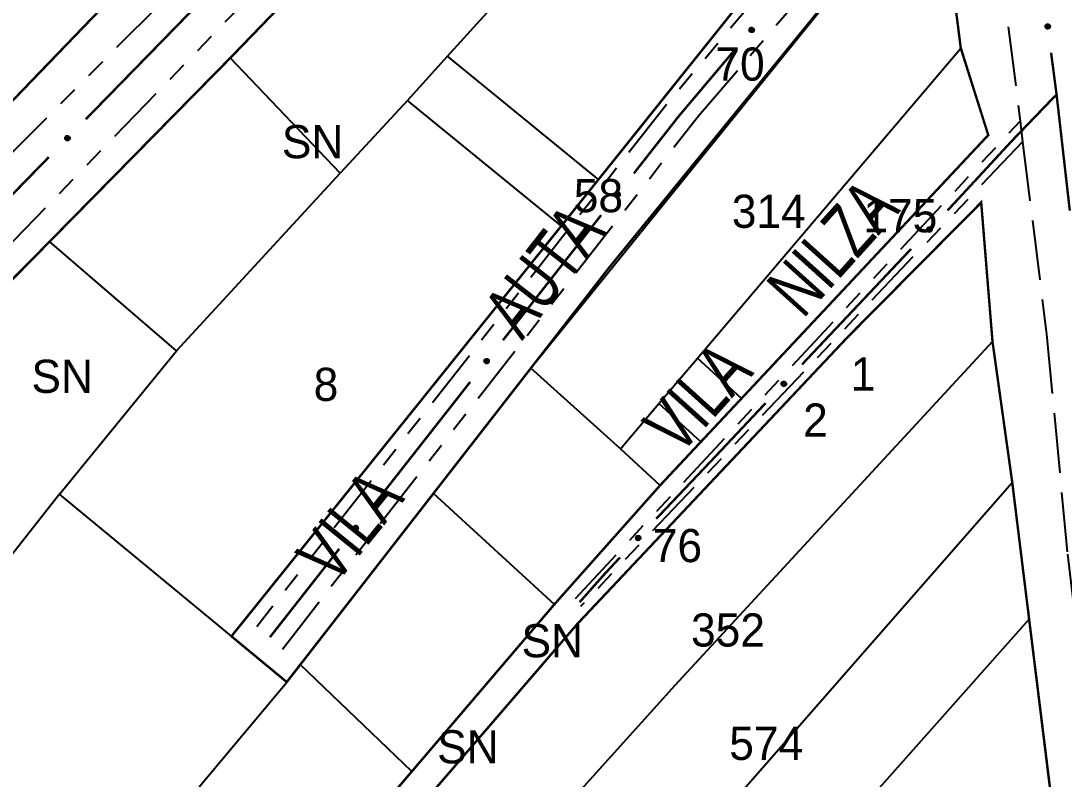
# Model space of a CAD drawing. Extents: x 203555 to 204724, y 4873703 to 4874787.
# Drawn here: x 203981.5 to 204060.2, y 4874206.6 to 4874263.8 of the extents above; entities that cross this region are included whole.
import ezdxf
from ezdxf.enums import TextEntityAlignment as Align

# ---------------------------------------------------------------- set-up
doc = ezdxf.new("R2010")
doc.units = 0
doc.header["$LTSCALE"] = 1.5
doc.header["$MEASUREMENT"] = 0
doc.linetypes.add('TRACO_11', pattern=[8, 3, -1, 3, -1])
doc.linetypes.add('TRACO_25', pattern=[8, 3, -1, 1, -1, 1, -1])
for name, color, linetype in [('CD_MALHA_LOTES', 7, 'CONTINUOUS'), ('RU-QUADRA', 210, 'CONTINUOUS'), ('SV-EIXO-RUA-N-PAV', 6, 'CONTINUOUS'), ('SV-EIXO-RUA-PAV', 20, 'CONTINUOUS'), ('SV-RUA-NAO-PAV', 7, 'CONTINUOUS'), ('SV-RUA-PAVIM', 7, 'CONTINUOUS'), ('SV-TXT-RUA-N-PAV', 7, 'CONTINUOUS'), ('Th_NmrPort', 1, 'CONTINUOUS')]:
    doc.layers.add(name, color=color, linetype=linetype)
doc.styles.add('ARIAL', font='ARIAL.SHX')

msp = doc.modelspace()

# ---------------------------------------------------------------- linework, layer by layer
at = {"layer": 'CD_MALHA_LOTES', "linetype": 'Continuous', "flags": 128}
for points in [[(204012.669421, 4874276.851268), (203997.345454, 4874260.987093)], [(204020.01586, 4874237.582853), (204050.693123, 4874275.530696)], [(204050.693123, 4874275.530696), (204052.438291, 4874261.715596)], [(203994.267801, 4874271.628857), (203979.511816, 4874256.296289)], [(204013.72233, 4874261.118088), (204020.461763, 4874268.564167)], [(204034.888125, 4874264.027427), (204025.123162, 4874251.826052)], [(204032.586212, 4874238.344272), (204052.438291, 4874261.715596)], [(204052.438291, 4874261.715596), (204054.512454, 4874255.1668)], [(203997.345454, 4874260.987093), (203983.719309, 4874247.133294)], [(204005.622314, 4874252.286431), (203997.345454, 4874260.987093)], [(204010.706533, 4874257.786077), (204013.72233, 4874261.118088)], [(204025.123162, 4874251.826052), (204013.72233, 4874261.118088)], [(204010.706533, 4874257.786077), (204005.622314, 4874252.286431)], [(204022.311488, 4874248.312849), (204010.706533, 4874257.786077)], [(204054.512454, 4874255.1668), (204035.905835, 4874235.299644)], [(203993.295035, 4874238.88873), (204005.622314, 4874252.286431)], [(204025.123162, 4874251.826052), (204022.311488, 4874248.312849)], [(204007.497425, 4874199.68098), (204023.525845, 4874218.292858), (204043.929797, 4874239.949069), (204053.979329, 4874250.084294)], [(204053.979329, 4874250.084294), (204054.829892, 4874239.59645)], [(203997.429872, 4874217.352749), (204022.311488, 4874248.312849)], [(203983.719309, 4874247.133294), (203966.770464, 4874230.201987)], [(203993.295035, 4874238.88873), (203983.719309, 4874247.133294)], [(204054.829892, 4874239.59645), (204030.877845, 4874213.634608), (204013.732389, 4874194.592902)], [(204054.829892, 4874239.59645), (204056.323387, 4874228.942977)], [(203984.461197, 4874228.081253), (203993.295035, 4874238.88873)], [(204029.675442, 4874234.9175), (204032.586212, 4874238.344272)], [(204035.905835, 4874235.299644), (204032.586212, 4874238.344272)], [(204012.671921, 4874228.137394), (204020.01586, 4874237.582853)], [(204026.764671, 4874231.490727), (204020.01586, 4874237.582853)], [(204026.764671, 4874231.490727), (204029.675442, 4874234.9175)], [(204032.829835, 4874232.015256), (204029.675442, 4874234.9175)], [(204035.905835, 4874235.299644), (204032.829835, 4874232.015256)], [(204032.829835, 4874232.015256), (204029.753836, 4874228.730868)], [(204029.753836, 4874228.730868), (204026.764671, 4874231.490727)], [(204056.323387, 4874228.942977), (204013.177572, 4874179.612046)], [(204029.753836, 4874228.730868), (204021.786676, 4874219.762113)], [(204056.323387, 4874228.942977), (204057.594445, 4874218.632524)], [(203984.461197, 4874228.081253), (203978.248181, 4874220.205605)], [(203997.429872, 4874217.352749), (203984.461197, 4874228.081253)], [(204002.626543, 4874215.217461), (204012.671921, 4874228.137394)], [(204021.786676, 4874219.762113), (204012.671921, 4874228.137394)], [(204021.786676, 4874219.762113), (204011.035251, 4874207.152692)], [(204007.679743, 4874162.368964), (204057.594445, 4874218.632524)], [(204057.594445, 4874218.632524), (204059.244538, 4874205.24745)], [(204001.60274, 4874213.90069), (203997.429872, 4874217.352749)], [(204002.626543, 4874215.217461), (204001.60274, 4874213.90069)], [(204011.035251, 4874207.152692), (204002.626543, 4874215.217461)], [(203994.995908, 4874205.998024), (204001.60274, 4874213.90069)], [(204003.258796, 4874198.032357), (204011.035251, 4874207.152692)]]:
    msp.add_lwpolyline(points, dxfattribs=at)
at = {"layer": 'RU-QUADRA', "linetype": 'Continuous', "const_width": 0.18, "flags": 128}
msp.add_lwpolyline([(204008.67246, 4874285.5985), (203994.868806, 4874299.957907), (203980.938029, 4874314.449555), (203973.523222, 4874322.162892), (203944.622486, 4874294.341311), (203951.950806, 4874286.830601), (203965.698994, 4874272.488506), (203979.511816, 4874256.296289), (203994.267801, 4874271.628857), (204001.317471, 4874278.45256)], close=True, dxfattribs=at)
for points in [[(203980.686944, 4874244.050266), (203997.345454, 4874260.987093), (204012.669421, 4874276.851268), (204045.682105, 4874309.010997), (204047.689216, 4874298.646486), (204049.967785, 4874283.01272), (204041.361854, 4874272.177852), (204034.888125, 4874264.027427), (204022.311488, 4874248.312849), (203997.429872, 4874217.352749), (204001.60274, 4874213.90069), (204020.01586, 4874237.582853), (204025.86409, 4874245.104595), (204050.693123, 4874275.530696), (204052.438291, 4874261.715596), (204054.512454, 4874255.1668), (204029.753836, 4874228.730868), (204021.786676, 4874219.762113), (204011.035251, 4874207.152692), (204003.258796, 4874198.032357)], [(203999.669897, 4874190.591812), (204023.525845, 4874218.292858), (204043.929797, 4874239.949069), (204053.979329, 4874250.084294), (204054.829892, 4874239.59645), (204056.323387, 4874228.942977), (204057.594445, 4874218.632524), (204059.244538, 4874205.24745)]]:
    msp.add_lwpolyline(points, dxfattribs=at)
at = {"layer": 'SV-EIXO-RUA-N-PAV', "const_width": 0.18}
for points in [[(203994.829918, 4874264.955159), (203986.449803, 4874256.365998)], [(204035.372738, 4874261.570884), (204031.501269, 4874256.987029)], [(204059.662922, 4874258.232518), (204056.889939, 4874255.349714)], [(204031.501269, 4874256.987029), (204031.173577, 4874256.599039)], [(204031.173577, 4874256.599039), (204027.783746, 4874252.277849)], [(204056.889939, 4874255.349714), (204056.324892, 4874254.762289)], [(204056.324892, 4874254.762289), (204052.127178, 4874250.219987)], [(203983.656431, 4874253.502945), (203980.863059, 4874250.639892)], [(204051.896218, 4874249.970067), (204051.443358, 4874249.490353)], [(204052.127178, 4874250.219987), (204051.896218, 4874249.970067)], [(204025.314887, 4874249.13067), (204017.90831, 4874239.689132)], [(204048.697516, 4874246.581685), (204045.951674, 4874243.673017)], [(204045.765478, 4874243.47578), (204040.460051, 4874237.855623)], [(204045.951674, 4874243.673017), (204045.765478, 4874243.47578)], [(204015.439452, 4874236.541953), (204008.032875, 4874227.100416)], [(204037.717729, 4874234.943636), (204033.605541, 4874230.574436)], [(204033.570099, 4874230.53678), (204029.473574, 4874226.223937)], [(204033.605541, 4874230.574436), (204033.570099, 4874230.53678)], [(204005.564017, 4874223.953237), (204000.626299, 4874217.658879)], [(204026.740118, 4874223.303698), (204026.059383, 4874222.571168)], [(204026.059383, 4874222.571168), (204025.522471, 4874221.993405)], [(204025.522471, 4874221.993405), (204024.054577, 4874220.339612)], [(204024.054577, 4874220.339612), (204023.687222, 4874219.925734)], [(204000.626299, 4874217.658879), (204000.333521, 4874217.285659)]]:
    msp.add_lwpolyline(points, dxfattribs=at)
at = {"layer": 'SV-EIXO-RUA-N-PAV'}
for points in [[(204036.840036, 4874263.137575), (204036.844832, 4874263.088902), (204036.839001, 4874263.04609), (204036.823861, 4874263.011782), (204036.802576, 4874262.984953), (204036.77771, 4874262.959959), (204036.747079, 4874262.940291), (204036.708248, 4874262.925992), (204036.659456, 4874262.920838), (204036.615991, 4874262.929693), (204036.581562, 4874262.942738), (204036.552309, 4874262.963321), (204036.528433, 4874262.987885), (204036.509055, 4874263.020377), (204036.494949, 4874263.059871), (204036.490953, 4874263.109058), (204036.496958, 4874263.150991), (204036.512474, 4874263.183791), (204036.533353, 4874263.213069), (204036.559046, 4874263.238282), (204036.589224, 4874263.257415), (204036.629014, 4874263.271546), (204036.677614, 4874263.274846), (204036.719505, 4874263.269335), (204036.752514, 4874263.254284), (204036.780876, 4874263.233079), (204036.806248, 4874263.208443), (204036.827301, 4874263.178476), (204036.840036, 4874263.137575)], [(203985.232247, 4874254.960439), (203985.233542, 4874254.911548), (203985.224658, 4874254.869263), (203985.207097, 4874254.836129), (203985.183944, 4874254.810895), (203985.15735, 4874254.787747), (203985.125389, 4874254.770325), (203985.085632, 4874254.758846), (203985.036597, 4874254.757202), (203984.993879, 4874254.76915), (203984.960473, 4874254.784629), (203984.93277, 4874254.807256), (203984.910716, 4874254.833468), (203984.893717, 4874254.867265), (203984.882478, 4874254.907668), (203984.882018, 4874254.957016), (203984.891013, 4874254.99841), (203984.90884, 4874255.030014), (203984.931764, 4874255.05772), (203984.959197, 4874255.081026), (203984.99067, 4874255.097948), (203985.03137, 4874255.109191), (203985.080081, 4874255.108999), (203985.12147, 4874255.100499), (203985.153316, 4874255.083121), (203985.180084, 4874255.059937), (203985.203625, 4874255.033546), (203985.222476, 4874255.002147), (203985.232247, 4874254.960439)], [(204026.724609, 4874250.749363), (204026.731161, 4874250.700895), (204026.726881, 4874250.6579), (204026.71299, 4874250.623067), (204026.692689, 4874250.595487), (204026.668742, 4874250.569611), (204026.638842, 4874250.548848), (204026.600553, 4874250.533155), (204026.551979, 4874250.526242), (204026.508223, 4874250.533521), (204026.473345, 4874250.545312), (204026.443367, 4874250.564825), (204026.418619, 4874250.58851), (204026.398079, 4874250.620281), (204026.382555, 4874250.659239), (204026.376785, 4874250.708249), (204026.38127, 4874250.750372), (204026.39559, 4874250.783711), (204026.415398, 4874250.813724), (204026.440163, 4874250.839849), (204026.46963, 4874250.860061), (204026.508883, 4874250.875621), (204026.557332, 4874250.880675), (204026.599395, 4874250.876681), (204026.632927, 4874250.862833), (204026.662036, 4874250.842666), (204026.688282, 4874250.818963), (204026.710404, 4874250.789777), (204026.724609, 4874250.749363)], [(204050.249115, 4874248.064933), (204050.251216, 4874248.01607), (204050.243029, 4874247.973645), (204050.226016, 4874247.940225), (204050.203282, 4874247.914614), (204050.177073, 4874247.891031), (204050.145403, 4874247.873085), (204050.105841, 4874247.860953), (204050.056839, 4874247.858502), (204050.01393, 4874247.869745), (204049.980274, 4874247.884671), (204049.952202, 4874247.906839), (204049.92972, 4874247.932684), (204049.912166, 4874247.966197), (204049.900263, 4874248.006409), (204049.898991, 4874248.055742), (204049.907302, 4874248.09728), (204049.924606, 4874248.129172), (204049.947071, 4874248.157252), (204049.974117, 4874248.181007), (204050.005307, 4874248.198444), (204050.045816, 4874248.210356), (204050.094524, 4874248.210967), (204050.136047, 4874248.20315), (204050.168174, 4874248.186298), (204050.195321, 4874248.163559), (204050.219294, 4874248.137559), (204050.238659, 4874248.106475), (204050.249115, 4874248.064933)], [(204016.849174, 4874238.160647), (204016.855726, 4874238.112179), (204016.851446, 4874238.069184), (204016.837555, 4874238.034351), (204016.817254, 4874238.006771), (204016.793307, 4874237.980894), (204016.763407, 4874237.960132), (204016.725118, 4874237.944439), (204016.676544, 4874237.937525), (204016.632788, 4874237.944804), (204016.59791, 4874237.956596), (204016.567932, 4874237.976109), (204016.543184, 4874237.999793), (204016.522644, 4874238.031564), (204016.50712, 4874238.070522), (204016.50135, 4874238.119533), (204016.505835, 4874238.161655), (204016.520155, 4874238.194995), (204016.539963, 4874238.225008), (204016.564728, 4874238.251133), (204016.594195, 4874238.271344), (204016.633448, 4874238.286904), (204016.681897, 4874238.291958), (204016.72396, 4874238.287965), (204016.757492, 4874238.274116), (204016.786601, 4874238.25395), (204016.812847, 4874238.230247), (204016.834969, 4874238.20106), (204016.849174, 4874238.160647)], [(204039.267093, 4874236.429219), (204039.269266, 4874236.380359), (204039.261144, 4874236.337922), (204039.244181, 4874236.304477), (204039.221486, 4874236.278831), (204039.195312, 4874236.255209), (204039.163669, 4874236.237215), (204039.124125, 4874236.225023), (204039.075127, 4874236.222499), (204039.032201, 4874236.233677), (204038.998523, 4874236.248552), (204038.970418, 4874236.270678), (204038.947896, 4874236.296489), (204038.930292, 4874236.329976), (204038.918328, 4874236.37017), (204038.916982, 4874236.419501), (204038.925231, 4874236.461051), (204038.942487, 4874236.49297), (204038.96491, 4874236.521083), (204038.99192, 4874236.544879), (204039.023083, 4874236.562363), (204039.063574, 4874236.574336), (204039.112281, 4874236.57502), (204039.153816, 4874236.567266), (204039.185969, 4874236.550462), (204039.21315, 4874236.527764), (204039.237162, 4874236.5018), (204039.256574, 4874236.470745), (204039.267093, 4874236.429219)], [(204006.973739, 4874225.57193), (204006.980291, 4874225.523463), (204006.976011, 4874225.480467), (204006.96212, 4874225.445634), (204006.941819, 4874225.418054), (204006.917872, 4874225.392178), (204006.887972, 4874225.371416), (204006.849683, 4874225.355723), (204006.801109, 4874225.348809), (204006.757353, 4874225.356088), (204006.722475, 4874225.367879), (204006.692497, 4874225.387392), (204006.667749, 4874225.411077), (204006.647209, 4874225.442848), (204006.631685, 4874225.481806), (204006.625915, 4874225.530816), (204006.6304, 4874225.572939), (204006.64472, 4874225.606278), (204006.664528, 4874225.636292), (204006.689293, 4874225.662416), (204006.71876, 4874225.682628), (204006.758013, 4874225.698188), (204006.806462, 4874225.703242), (204006.848525, 4874225.699249), (204006.882057, 4874225.6854), (204006.911166, 4874225.665234), (204006.937412, 4874225.641531), (204006.959534, 4874225.612344), (204006.973739, 4874225.57193)], [(204028.280033, 4874224.799073), (204028.282517, 4874224.750227), (204028.274663, 4874224.707739), (204028.257913, 4874224.674188), (204028.235381, 4874224.648398), (204028.209357, 4874224.624611), (204028.177829, 4874224.606417), (204028.138363, 4874224.593975), (204028.089382, 4874224.591139), (204028.046386, 4874224.602045), (204028.012614, 4874224.616707), (204027.984369, 4874224.638654), (204027.961685, 4874224.664322), (204027.943869, 4874224.697696), (204027.93165, 4874224.737814), (204027.929991, 4874224.787135), (204027.937977, 4874224.828737), (204027.95503, 4874224.860764), (204027.977274, 4874224.889019), (204028.004133, 4874224.912986), (204028.035184, 4874224.930667), (204028.075599, 4874224.942897), (204028.124301, 4874224.943889), (204028.165884, 4874224.936398), (204028.198142, 4874224.919799), (204028.225467, 4874224.897273), (204028.249643, 4874224.871462), (204028.269251, 4874224.840531), (204028.280033, 4874224.799073)]]:
    msp.add_lwpolyline(points, close=True, dxfattribs=at)
for points in [[(204036.589224, 4874263.257415), (204036.490953, 4874263.109058)], [(204036.629014, 4874263.271546), (204036.494949, 4874263.059871)], [(204036.559046, 4874263.238282), (204036.496958, 4874263.150991)], [(204036.607384, 4874263.258738), (204036.497602, 4874263.090691)], [(204036.57182, 4874263.244123), (204036.497722, 4874263.135242)], [(204036.652005, 4874263.269276), (204036.503575, 4874263.04278)], [(204036.677614, 4874263.274846), (204036.509055, 4874263.020377)], [(204036.696394, 4874263.271079), (204036.520994, 4874263.008421)], [(204036.719505, 4874263.269335), (204036.528433, 4874262.987885)], [(204036.733183, 4874263.259654), (204036.541935, 4874262.978232)], [(204036.752514, 4874263.254284), (204036.552309, 4874262.963321)], [(204036.764689, 4874263.241975), (204036.566074, 4874262.956059)], [(204036.780876, 4874263.233079), (204036.581562, 4874262.942738)], [(204036.791955, 4874263.21716), (204036.603349, 4874262.938865)], [(204036.806248, 4874263.208443), (204036.615991, 4874262.929693)], [(204036.813615, 4874263.189937), (204036.641018, 4874262.928483)], [(204036.827301, 4874263.178476), (204036.659456, 4874262.920838)], [(204036.831752, 4874263.158543), (204036.684689, 4874262.927321)], [(204036.840036, 4874263.137575), (204036.708248, 4874262.925992)], [(204036.841571, 4874263.110957), (204036.732114, 4874262.939063)], [(204036.844832, 4874263.088902), (204036.747079, 4874262.940291)], [(204036.841613, 4874263.064483), (204036.767353, 4874262.957525)], [(204036.839001, 4874263.04609), (204036.77771, 4874262.959959)], [(203984.99067, 4874255.097948), (203984.882018, 4874254.957016)], [(203985.03137, 4874255.109191), (203984.882478, 4874254.907668)], [(203985.008877, 4874255.097966), (203984.887333, 4874254.938219)], [(203985.054139, 4874255.105278), (203984.889857, 4874254.890003)], [(203984.972358, 4874255.085937), (203984.890646, 4874254.982647)], [(203984.959197, 4874255.081026), (203984.891013, 4874254.99841)], [(203985.080081, 4874255.108999), (203984.893717, 4874254.867265)], [(203985.098543, 4874255.103895), (203984.904769, 4874254.854484)], [(203985.12147, 4874255.100499), (203984.910716, 4874254.833468)], [(203985.134419, 4874255.089863), (203984.923492, 4874254.822872)], [(203985.153316, 4874255.083121), (203984.93277, 4874254.807256)], [(203985.164577, 4874255.069971), (203984.945979, 4874254.799026)], [(203985.180084, 4874255.059937), (203984.960473, 4874254.784629)], [(203985.189994, 4874255.043266), (203984.981926, 4874254.779205)], [(203985.203625, 4874255.033546), (203984.993879, 4874254.76915)], [(203985.209646, 4874255.01456), (203985.018754, 4874254.766149)], [(203985.222476, 4874255.002147), (203985.036597, 4874254.757202)], [(203985.225487, 4874254.981947), (203985.062229, 4874254.76186)], [(203985.232247, 4874254.960439), (203985.085632, 4874254.758846)], [(203985.23187, 4874254.933779), (203985.110374, 4874254.770173)], [(203985.233542, 4874254.911548), (203985.125389, 4874254.770325)], [(203985.228582, 4874254.887422), (203985.146846, 4874254.786061)], [(203985.224658, 4874254.869263), (203985.15735, 4874254.787747)], [(204026.46963, 4874250.860061), (204026.376785, 4874250.708249)], [(204026.440163, 4874250.839849), (204026.38127, 4874250.750372)], [(204026.508883, 4874250.875621), (204026.382555, 4874250.659239)], [(204026.452718, 4874250.846148), (204026.382602, 4874250.734661)], [(204026.48773, 4874250.862039), (204026.384093, 4874250.690134)], [(204026.531941, 4874250.874183), (204026.391794, 4874250.642471)], [(204026.557332, 4874250.880675), (204026.398079, 4874250.620281)], [(204026.576236, 4874250.877589), (204026.410443, 4874250.608764)], [(204026.599395, 4874250.876681), (204026.418619, 4874250.58851)], [(204026.613414, 4874250.867501), (204026.432461, 4874250.579351)], [(204026.632927, 4874250.862833), (204026.443367, 4874250.564825)], [(204026.645539, 4874250.850972), (204026.457385, 4874250.558065)], [(204026.662036, 4874250.842666), (204026.473345, 4874250.545312)], [(204026.673683, 4874250.827159), (204026.495257, 4874250.54223)], [(204026.688282, 4874250.818963), (204026.508223, 4874250.533521)], [(204026.696312, 4874250.800736), (204026.533277, 4874250.533216)], [(204026.710404, 4874250.789777), (204026.551979, 4874250.526242)], [(204026.715573, 4874250.770018), (204026.576961, 4874250.533633)], [(204026.724609, 4874250.749363), (204026.600553, 4874250.533155)], [(204026.727105, 4874250.722817), (204026.623931, 4874250.547081)], [(204026.731161, 4874250.700895), (204026.638842, 4874250.548848)], [(204026.728827, 4874250.676375), (204026.65848, 4874250.566804)], [(204026.726881, 4874250.6579), (204026.668742, 4874250.569611)], [(204050.005307, 4874248.198444), (204049.898991, 4874248.055742)], [(204050.045816, 4874248.210356), (204049.900263, 4874248.006409)], [(204050.023511, 4874248.198763), (204049.904615, 4874248.037036)], [(204049.987195, 4874248.186134), (204049.907195, 4874248.081512)], [(204049.974117, 4874248.181007), (204049.907302, 4874248.09728)], [(204050.068646, 4874248.206819), (204049.907932, 4874247.988868)], [(204050.094524, 4874248.210967), (204049.912166, 4874247.966197)], [(204050.113067, 4874248.206168), (204049.923427, 4874247.9536)], [(204050.136047, 4874248.20315), (204049.92972, 4874247.932684)], [(204050.149169, 4874248.192728), (204049.942668, 4874247.9223)], [(204050.168174, 4874248.186298), (204049.952202, 4874247.906839)], [(204050.179651, 4874248.173336), (204049.965545, 4874247.898827)], [(204050.195321, 4874248.163559), (204049.980274, 4874247.884671)], [(204050.205504, 4874248.147053), (204050.001813, 4874247.879601)], [(204050.219294, 4874248.137559), (204050.01393, 4874247.869745)], [(204050.225627, 4874248.118674), (204050.038852, 4874247.867154)], [(204050.238659, 4874248.106475), (204050.056839, 4874247.858502)], [(204050.242002, 4874248.086327), (204050.082391, 4874247.863581)], [(204050.249115, 4874248.064933), (204050.105841, 4874247.860953)], [(204050.249178, 4874248.03827), (204050.130392, 4874247.872686)], [(204050.251216, 4874248.01607), (204050.145403, 4874247.873085)], [(204050.246653, 4874247.991865), (204050.166598, 4874247.889172)], [(204050.243029, 4874247.973645), (204050.177073, 4874247.891031)], [(204016.594195, 4874238.271344), (204016.50135, 4874238.119533)], [(204016.564728, 4874238.251133), (204016.505835, 4874238.161655)], [(204016.633448, 4874238.286904), (204016.50712, 4874238.070522)], [(204016.577283, 4874238.257432), (204016.507167, 4874238.145944)], [(204016.612295, 4874238.273323), (204016.508658, 4874238.101418)], [(204016.656506, 4874238.285466), (204016.516359, 4874238.053754)], [(204016.681897, 4874238.291958), (204016.522644, 4874238.031564)], [(204016.700801, 4874238.288872), (204016.535008, 4874238.020047)], [(204016.72396, 4874238.287965), (204016.543184, 4874237.999793)], [(204016.737979, 4874238.278785), (204016.557026, 4874237.990635)], [(204016.757492, 4874238.274116), (204016.567932, 4874237.976109)], [(204016.770103, 4874238.262255), (204016.58195, 4874237.969348)], [(204016.786601, 4874238.25395), (204016.59791, 4874237.956596)], [(204016.798248, 4874238.238442), (204016.619822, 4874237.953513)], [(204016.812847, 4874238.230247), (204016.632788, 4874237.944804)], [(204016.820877, 4874238.212019), (204016.657842, 4874237.944499)], [(204016.834969, 4874238.20106), (204016.676544, 4874237.937525)], [(204016.840138, 4874238.181302), (204016.701526, 4874237.944916)], [(204016.849174, 4874238.160647), (204016.725118, 4874237.944439)], [(204016.85167, 4874238.134101), (204016.748496, 4874237.958364)], [(204016.855726, 4874238.112179), (204016.763407, 4874237.960132)], [(204016.853392, 4874238.087659), (204016.783045, 4874237.978087)], [(204016.851446, 4874238.069184), (204016.793307, 4874237.980894)], [(204039.023083, 4874236.562363), (204038.916982, 4874236.419501)], [(204039.063574, 4874236.574336), (204038.918328, 4874236.37017)], [(204039.041287, 4874236.562709), (204038.922634, 4874236.400803)], [(204039.00499, 4874236.550025), (204038.925147, 4874236.445283)], [(204038.99192, 4874236.544879), (204038.925231, 4874236.461051)], [(204039.08641, 4874236.570833), (204038.926024, 4874236.352641)], [(204039.112281, 4874236.57502), (204038.930292, 4874236.329976)], [(204039.130832, 4874236.570249), (204038.941572, 4874236.317395)], [(204039.153816, 4874236.567266), (204038.947896, 4874236.296489)], [(204039.166954, 4874236.556864), (204038.96086, 4874236.286125)], [(204039.185969, 4874236.550462), (204038.970418, 4874236.270678)], [(204039.197465, 4874236.537517), (204038.983773, 4874236.262687)], [(204039.21315, 4874236.527764), (204038.998523, 4874236.248552)], [(204039.223358, 4874236.511273), (204039.02007, 4874236.243515)], [(204039.237162, 4874236.5018), (204039.032201, 4874236.233677)], [(204039.243523, 4874236.482925), (204039.057127, 4874236.231124)], [(204039.256574, 4874236.470745), (204039.075127, 4874236.222499)], [(204039.259947, 4874236.450602), (204039.100672, 4874236.227617)], [(204039.267093, 4874236.429219), (204039.124125, 4874236.225023)], [(204039.267195, 4874236.402557), (204039.148659, 4874236.236793)], [(204039.269266, 4874236.380359), (204039.163669, 4874236.237215)], [(204039.26474, 4874236.356148), (204039.18484, 4874236.253335)], [(204039.261144, 4874236.337922), (204039.195312, 4874236.255209)], [(204006.71876, 4874225.682628), (204006.625915, 4874225.530816)], [(204006.689293, 4874225.662416), (204006.6304, 4874225.572939)], [(204006.758013, 4874225.698188), (204006.631685, 4874225.481806)], [(204006.701848, 4874225.668715), (204006.631732, 4874225.557228)], [(204006.73686, 4874225.684607), (204006.633223, 4874225.512701)], [(204006.781071, 4874225.69675), (204006.640923, 4874225.465038)], [(204006.806462, 4874225.703242), (204006.647209, 4874225.442848)], [(204006.825366, 4874225.700156), (204006.659573, 4874225.431331)], [(204006.848525, 4874225.699249), (204006.667749, 4874225.411077)], [(204006.862544, 4874225.690068), (204006.681591, 4874225.401918)], [(204006.882057, 4874225.6854), (204006.692497, 4874225.387392)], [(204006.894668, 4874225.673539), (204006.706515, 4874225.380632)], [(204006.911166, 4874225.665234), (204006.722475, 4874225.367879)], [(204006.922813, 4874225.649726), (204006.744387, 4874225.364797)], [(204006.937412, 4874225.641531), (204006.757353, 4874225.356088)], [(204006.945442, 4874225.623303), (204006.782407, 4874225.355783)], [(204006.959534, 4874225.612344), (204006.801109, 4874225.348809)], [(204006.964702, 4874225.592585), (204006.826091, 4874225.3562)], [(204006.973739, 4874225.57193), (204006.849683, 4874225.355723)], [(204006.976235, 4874225.545384), (204006.873061, 4874225.369648)], [(204006.980291, 4874225.523463), (204006.887972, 4874225.371416)], [(204006.977957, 4874225.498942), (204006.90761, 4874225.389371)], [(204006.976011, 4874225.480467), (204006.917872, 4874225.392178)], [(204028.035184, 4874224.930667), (204027.929991, 4874224.787135)], [(204028.075599, 4874224.942897), (204027.93165, 4874224.737814)], [(204028.053386, 4874224.931128), (204027.935762, 4874224.768474)], [(204028.004133, 4874224.912986), (204027.937977, 4874224.828737)], [(204028.01717, 4874224.918215), (204027.937993, 4874224.812969)], [(204028.098457, 4874224.939539), (204027.939457, 4874224.720334)], [(204028.124301, 4874224.943889), (204027.943869, 4874224.697696)], [(204028.142881, 4874224.939236), (204027.955228, 4874224.685188)], [(204028.165884, 4874224.936398), (204027.961685, 4874224.664322)], [(204028.179087, 4874224.92608), (204027.974714, 4874224.65404)], [(204028.198142, 4874224.919799), (204027.984369, 4874224.638654)], [(204028.20972, 4874224.906927), (204027.997774, 4874224.630747)], [(204028.225467, 4874224.897273), (204028.012614, 4874224.616707)], [(204028.235779, 4874224.880848), (204028.034192, 4874224.611806)], [(204028.249643, 4874224.871462), (204028.046386, 4874224.602045)], [(204028.256124, 4874224.852628), (204028.071327, 4874224.59965)], [(204028.269251, 4874224.840531), (204028.089382, 4874224.591139)], [(204028.272753, 4874224.82041), (204028.114894, 4874224.596419)], [(204028.280033, 4874224.799073), (204028.138363, 4874224.593975)], [(204028.280305, 4874224.772411), (204028.162822, 4874224.6059)], [(204028.282517, 4874224.750227), (204028.177829, 4874224.606417)], [(204028.278144, 4874224.725988), (204028.198897, 4874224.62267)], [(204028.274663, 4874224.707739), (204028.209357, 4874224.624611)]]:
    msp.add_lwpolyline(points, dxfattribs=at)
at = {"layer": 'SV-EIXO-RUA-PAV'}
msp.add_lwpolyline([(204059.081003, 4874263.51861), (204059.120206, 4874263.489367), (204059.14792, 4874263.456218), (204059.163077, 4874263.421917), (204059.168567, 4874263.388114), (204059.170289, 4874263.352899), (204059.164191, 4874263.317012), (204059.148601, 4874263.27868), (204059.119543, 4874263.239148), (204059.083719, 4874263.21299), (204059.050886, 4874263.196331), (204059.015968, 4874263.188577), (204058.98173, 4874263.187478), (204058.944662, 4874263.195044), (204058.905971, 4874263.211222), (204058.866927, 4874263.241403), (204058.83998, 4874263.274088), (204058.826191, 4874263.307651), (204058.818618, 4874263.342805), (204058.817291, 4874263.378777), (204058.823479, 4874263.41397), (204058.839838, 4874263.452897), (204058.870138, 4874263.491038), (204058.90243, 4874263.518287), (204058.93579, 4874263.532544), (204058.970567, 4874263.53922), (204059.005866, 4874263.541377), (204059.042196, 4874263.536749), (204059.081003, 4874263.51861)], close=True, dxfattribs=at)
for points in [[(204058.817291, 4874263.378777), (204058.83998, 4874263.274088)], [(204058.821579, 4874263.392153), (204058.852135, 4874263.264044)], [(204058.823479, 4874263.41397), (204058.866927, 4874263.241403)], [(204058.834734, 4874263.428282), (204058.88498, 4874263.233944)], [(204058.839838, 4874263.452897), (204058.905971, 4874263.211222)], [(204058.857004, 4874263.468359), (204058.924414, 4874263.206085)], [(204058.870138, 4874263.491038), (204058.944662, 4874263.195044)], [(204058.885573, 4874263.50238), (204058.961541, 4874263.195814)], [(204058.90243, 4874263.518287), (204058.98173, 4874263.187478)], [(204058.918799, 4874263.521874), (204058.997959, 4874263.190954)], [(204058.93579, 4874263.532544), (204059.015968, 4874263.188577)], [(204058.953088, 4874263.53325), (204059.030607, 4874263.193858)], [(204058.970567, 4874263.53922), (204059.050886, 4874263.196331)], [(204058.989795, 4874263.536686), (204059.068424, 4874263.209825)], [(204059.005866, 4874263.541377), (204059.083719, 4874263.21299)], [(204059.024506, 4874263.534355), (204059.101472, 4874263.230671)], [(204059.042196, 4874263.536749), (204059.119543, 4874263.239148)], [(204059.059926, 4874263.526612), (204059.131749, 4874263.262164)], [(204059.081003, 4874263.51861), (204059.148601, 4874263.27868)], [(204059.10171, 4874263.501813), (204059.155018, 4874263.305124)], [(204059.120206, 4874263.489367), (204059.164191, 4874263.317012)], [(204059.136086, 4874263.470538), (204059.165111, 4874263.343605)], [(204059.14792, 4874263.456218), (204059.170289, 4874263.352899)]]:
    msp.add_lwpolyline(points, dxfattribs=at)
at = {"layer": 'SV-EIXO-RUA-PAV', "const_width": 0.18}
for points in [[(204059.250483, 4874261.378806), (204059.64041, 4874258.404254)], [(204059.64041, 4874258.404254), (204059.662922, 4874258.232518)], [(204059.662922, 4874258.232518), (204060.661868, 4874249.462432)]]:
    msp.add_lwpolyline(points, dxfattribs=at)
at = {"layer": 'SV-RUA-NAO-PAV', "linetype": 'TRACO_25'}
msp.add_polyline3d([(203972.710655, 4874325.090447, 9.081981), (204011.633847, 4874284.6052, 9.081981), (204008.883556, 4874281.961292, 9.012279), (203980.26552, 4874253.222, 8.617299), (203941.446968, 4874294.635841, 8.741215)], close=True, dxfattribs=at)
for points in [[(203908.052134, 4874175.682367, 7.068359), (203945.594807, 4874212.543688, 8.036447), (203980.28486, 4874246.45582, 8.772193), (204010.595031, 4874277.794979, 9.027768), (204046.959251, 4874314.202359, 9.11296), (204048.348034, 4874315.1448, 9.120705), (204049.737963, 4874314.763121, 9.136194)], [(204053.401978, 4874285.054662, 9.291088), (204030.187333, 4874257.399454, 9.298833), (203999.334291, 4874218.069522, 8.810917)], [(204001.274833, 4874216.393644, 8.810917), (204032.652179, 4874256.625941, 9.329811), (204053.803099, 4874281.203923, 9.329811)], [(204023.379881, 4874220.211988, 9.205896), (204056.910639, 4874256.212871, 9.205896)], [(204057.102881, 4874254.66685, 9.345301), (204023.756555, 4874219.591219, 9.205896)]]:
    msp.add_polyline3d(points, dxfattribs=at)
at = {"layer": 'SV-RUA-PAVIM', "linetype": 'TRACO_11'}
msp.add_polyline3d([(204053.803099, 4874281.203923, 9.329811), (204056.910639, 4874256.212871, 9.329811), (204057.102881, 4874254.66685, 9.329811), (204058.908163, 4874240.148645, 9.523429), (204060.481141, 4874223.560844, 8.865129), (204062.077224, 4874210.450163, 8.865129), (204064.647564, 4874184.07218, 8.865129), (204065.172114, 4874178.950685, 8.748959)], dxfattribs=at)

# ---------------------------------------------------------------- texts
at = {"layer": 'SV-TXT-RUA-N-PAV', "style": 'ARIAL', "width": 0.7}
for s, rotation, p in [('VILA     NILZA', 48, (204031.231007, 4874230.911718)), ('AUTA', 52, (204019.351716, 4874239.611119)), ('VILA', 51, (204005.240182, 4874221.137838))]:
    msp.add_text(s, height=4, rotation=rotation, dxfattribs=at).set_placement(p)
at = {"layer": 'Th_NmrPort', "color": 1}
for s, p in [('70', (204033.930749, 4874260.525013)), ('SN', (204001.233237, 4874254.668798)), ('58', (204023.250485, 4874250.597478)), ('314', (204035.168937, 4874249.417759)), ('175', (204045.090981, 4874249.087759)), ('SN', (203982.346097, 4874236.968416)), ('1', (204044.135647, 4874237.13962)), ('8', (204003.630208, 4874236.362175)), ('2', (204040.546475, 4874233.667034)), ('76', (204029.209968, 4874224.195523)), ('352', (204032.092279, 4874217.83154)), ('SN', (204019.308586, 4874217.020483)), ('574', (204034.974809, 4874209.274996)), ('SN', (204012.945794, 4874209.01568))]:
    msp.add_text(s, height=2.5, dxfattribs=at).set_placement(p, align=Align.MIDDLE_LEFT)

doc.saveas('drawing.dxf')
